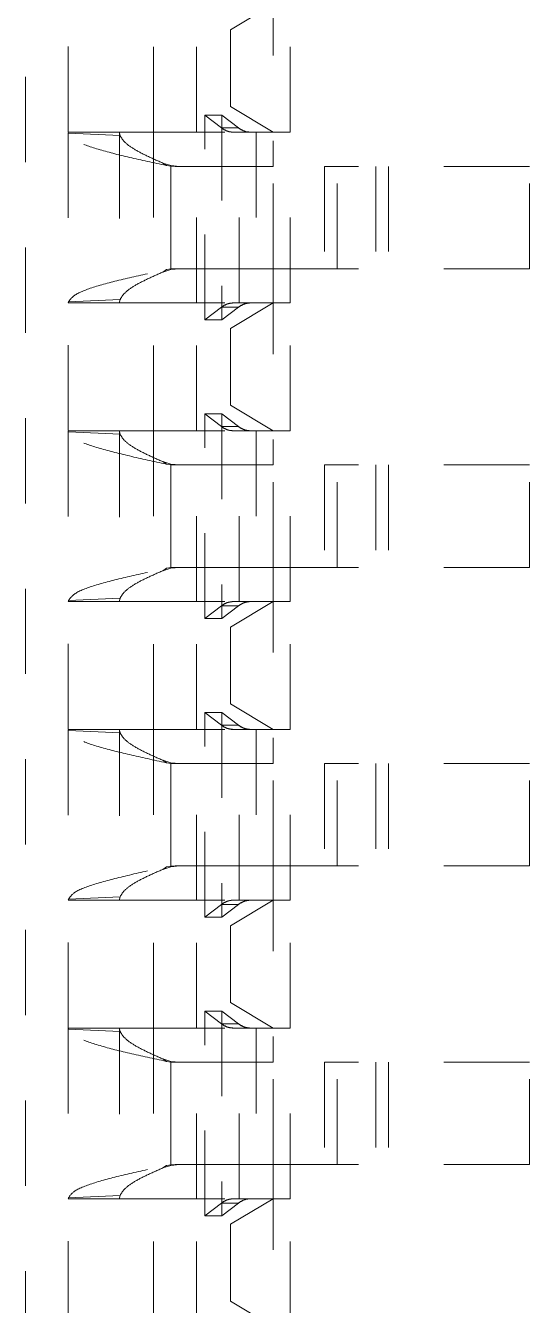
# Model space of a CAD drawing. Header units: millimetres. Extents: x 35 to 332, y 141 to 455.
# Drawn here: x 226.64 to 229.59, y 256.81 to 264.31 of the extents above; entities that cross this region are included whole.
import ezdxf

# ---------------------------------------------------------------- set-up
doc = ezdxf.new("R2010")
doc.units = ezdxf.units.MM
doc.linetypes.add('HIDDEN', pattern=[0.2, 0.1, -0.1])

# ---------------------------------------------------------------- blocks, each defined once
blk = doc.blocks.new('DFSADVS')
at = {"color": 0, "linetype": 'HIDDEN', "lineweight": 18}
for p, q in [((715.7554, -182.4293), (715.6354, -182.4293)), ((715.6354, -182.4293), (715.6354, -182.6543)), ((715.7554, -182.4293), (715.7554, -182.6543)), ((715.9854, -182.4293), (715.9854, -182.6543)), ((716.1054, -182.4293), (715.9854, -182.4293)), ((716.1054, -182.4293), (716.1054, -182.6543)), ((716.4554, -182.4293), (716.3354, -182.4293)), ((716.3354, -182.4293), (716.3354, -182.6543)), ((716.4554, -182.4293), (716.4554, -182.6543)), ((716.6854, -182.4293), (716.6854, -182.6543)), ((716.8054, -182.4293), (716.6854, -182.4293)), ((716.8054, -182.4293), (716.8054, -182.6543)), ((715.6354, -182.5943), (715.7554, -182.5943)), ((715.9854, -182.5943), (716.1054, -182.5943)), ((716.3354, -182.5943), (716.4554, -182.5943)), ((716.6854, -182.5943), (716.8054, -182.5943)), ((715.6354, -182.6092), (715.7554, -182.6092)), ((715.9854, -182.6092), (716.1054, -182.6092)), ((716.3354, -182.6092), (716.4554, -182.6092)), ((716.6854, -182.6092), (716.8054, -182.6092)), ((715.7554, -182.6543), (715.6354, -182.6543)), ((715.6354, -182.6543), (715.6354, -182.6693)), ((715.7554, -182.6693), (715.7554, -182.6543)), ((716.1054, -182.6543), (715.9854, -182.6543)), ((715.9854, -182.6543), (715.9854, -182.6693)), ((716.1054, -182.6693), (716.1054, -182.6543)), ((716.4554, -182.6543), (716.3354, -182.6543)), ((716.3354, -182.6543), (716.3354, -182.6693)), ((716.4554, -182.6693), (716.4554, -182.6543)), ((716.8054, -182.6543), (716.6854, -182.6543)), ((716.6854, -182.6543), (716.6854, -182.6693)), ((716.8054, -182.6693), (716.8054, -182.6543)), ((715.6354, -182.6693), (715.7554, -182.6693)), ((715.6354, -182.844), (715.6354, -182.6693)), ((715.7554, -182.6693), (715.7554, -182.844)), ((715.9854, -182.6693), (716.1054, -182.6693)), ((715.9854, -182.844), (715.9854, -182.6693)), ((716.1054, -182.6693), (716.1054, -182.844)), ((716.3354, -182.6693), (716.4554, -182.6693)), ((716.3354, -182.844), (716.3354, -182.6693)), ((716.4554, -182.6693), (716.4554, -182.844)), ((716.6854, -182.6693), (716.8054, -182.6693)), ((716.6854, -182.844), (716.6854, -182.6693)), ((716.8054, -182.6693), (716.8054, -182.844)), ((715.5954, -182.7093), (715.4454, -182.7093)), ((715.7954, -182.7093), (715.5954, -182.7093)), ((715.5954, -182.7093), (715.5954, -182.7293)), ((715.7954, -182.7293), (715.7954, -182.7093)), ((715.9454, -182.7093), (715.7954, -182.7093)), ((716.1454, -182.7093), (715.9454, -182.7093)), ((715.9454, -182.7093), (715.9454, -182.7293)), ((716.1454, -182.7293), (716.1454, -182.7093)), ((716.2954, -182.7093), (716.1454, -182.7093)), ((716.4954, -182.7093), (716.2954, -182.7093)), ((716.2954, -182.7093), (716.2954, -182.7293)), ((716.4954, -182.7293), (716.4954, -182.7093)), ((716.6454, -182.7093), (716.4954, -182.7093)), ((716.8454, -182.7093), (716.6454, -182.7093)), ((716.6454, -182.7093), (716.6454, -182.7293)), ((716.8454, -182.7293), (716.8454, -182.7093)), ((716.9954, -182.7093), (716.8454, -182.7093)), ((715.4054, -182.7293), (715.6354, -182.7293)), ((715.4454, -182.7293), (715.4754, -182.7792)), ((715.5654, -182.7792), (715.5954, -182.7293)), ((715.5954, -182.7293), (715.5954, -182.7494)), ((715.6354, -182.7293), (715.6354, -182.844)), ((715.7554, -182.7293), (715.6354, -182.7293)), ((715.7554, -182.844), (715.7554, -182.7293)), ((715.7554, -182.7293), (715.9854, -182.7293)), ((715.7954, -182.7494), (715.7954, -182.7293)), ((715.7954, -182.7293), (715.8254, -182.7792)), ((715.9154, -182.7792), (715.9454, -182.7293)), ((715.9454, -182.7293), (715.9454, -182.7494)), ((715.9854, -182.7293), (715.9854, -182.844)), ((716.1054, -182.7293), (715.9854, -182.7293)), ((716.1054, -182.844), (716.1054, -182.7293)), ((716.1054, -182.7293), (716.3354, -182.7293)), ((716.1454, -182.7494), (716.1454, -182.7293)), ((716.1454, -182.7293), (716.1754, -182.7792)), ((716.2654, -182.7792), (716.2954, -182.7293)), ((716.2954, -182.7293), (716.2954, -182.7494)), ((716.3354, -182.7293), (716.3354, -182.844)), ((716.4554, -182.7293), (716.3354, -182.7293)), ((716.4554, -182.844), (716.4554, -182.7293)), ((716.4554, -182.7293), (716.6854, -182.7293)), ((716.4954, -182.7494), (716.4954, -182.7293)), ((716.4954, -182.7293), (716.5254, -182.7792)), ((716.6154, -182.7792), (716.6454, -182.7293)), ((716.6454, -182.7293), (716.6454, -182.7494)), ((716.6854, -182.7293), (716.6854, -182.844)), ((716.8054, -182.7293), (716.6854, -182.7293)), ((716.8054, -182.844), (716.8054, -182.7293)), ((716.8054, -182.7293), (717.0354, -182.7293)), ((716.8454, -182.7494), (716.8454, -182.7293)), ((716.8454, -182.7293), (716.8754, -182.7792)), ((716.9654, -182.7792), (716.9954, -182.7293)), ((715.5954, -182.7494), (715.7954, -182.7494)), ((715.5954, -182.7494), (715.5954, -182.7555)), ((715.5954, -182.7555), (715.5954, -182.7755)), ((715.7954, -182.7555), (715.7954, -182.7494)), ((715.7954, -182.7755), (715.7954, -182.7555)), ((715.9454, -182.7494), (716.1454, -182.7494)), ((715.9454, -182.7494), (715.9454, -182.7555)), ((715.9454, -182.7555), (715.9454, -182.7755)), ((716.1454, -182.7555), (716.1454, -182.7494)), ((716.1454, -182.7755), (716.1454, -182.7555)), ((716.2954, -182.7494), (716.4954, -182.7494)), ((716.2954, -182.7494), (716.2954, -182.7555)), ((716.2954, -182.7555), (716.2954, -182.7755)), ((716.4954, -182.7555), (716.4954, -182.7494)), ((716.4954, -182.7755), (716.4954, -182.7555)), ((716.6454, -182.7494), (716.8454, -182.7494)), ((716.6454, -182.7494), (716.6454, -182.7555)), ((716.6454, -182.7555), (716.6454, -182.7755)), ((716.8454, -182.7555), (716.8454, -182.7494)), ((716.8454, -182.7755), (716.8454, -182.7555)), ((715.5754, -182.7893), (715.5904, -182.7699)), ((715.5904, -182.7699), (715.5904, -182.7899)), ((715.7954, -182.7693), (715.5954, -182.7693)), ((715.7954, -182.7693), (715.5954, -182.7693)), ((715.5954, -182.7755), (715.5954, -182.7693)), ((715.7954, -182.7693), (715.7954, -182.7755)), ((715.8005, -182.7699), (715.8154, -182.7893)), ((715.8005, -182.7899), (715.8005, -182.7699)), ((715.9254, -182.7893), (715.9404, -182.7699)), ((715.9404, -182.7699), (715.9404, -182.7899)), ((716.1454, -182.7693), (715.9454, -182.7693)), ((716.1454, -182.7693), (715.9454, -182.7693)), ((715.9454, -182.7755), (715.9454, -182.7693)), ((716.1454, -182.7693), (716.1454, -182.7755)), ((716.1505, -182.7699), (716.1654, -182.7893)), ((716.1505, -182.7899), (716.1505, -182.7699)), ((716.2754, -182.7893), (716.2904, -182.7699)), ((716.2904, -182.7699), (716.2904, -182.7899)), ((716.4954, -182.7693), (716.2954, -182.7693)), ((716.4954, -182.7693), (716.2954, -182.7693)), ((716.2954, -182.7755), (716.2954, -182.7693)), ((716.4954, -182.7693), (716.4954, -182.7755)), ((716.5005, -182.7699), (716.5154, -182.7893)), ((716.5005, -182.7899), (716.5005, -182.7699)), ((716.6254, -182.7893), (716.6404, -182.7699)), ((716.6404, -182.7699), (716.6404, -182.7899)), ((716.8454, -182.7693), (716.6454, -182.7693)), ((716.8454, -182.7693), (716.6454, -182.7693)), ((716.6454, -182.7755), (716.6454, -182.7693)), ((716.8454, -182.7693), (716.8454, -182.7755)), ((716.8505, -182.7699), (716.8654, -182.7893)), ((716.8505, -182.7899), (716.8505, -182.7699)), ((715.4754, -182.7792), (715.5654, -182.7792)), ((715.5754, -182.7893), (715.8154, -182.7893)), ((715.5754, -182.8092), (715.5754, -182.7893)), ((715.5754, -182.8092), (715.5904, -182.7899)), ((715.5954, -182.7859), (715.5954, -182.8193)), ((715.7954, -182.8193), (715.7954, -182.7858)), ((715.8005, -182.7899), (715.8154, -182.8092)), ((715.8154, -182.7893), (715.8154, -182.8092)), ((715.8254, -182.7792), (715.9154, -182.7792)), ((715.9254, -182.8092), (715.9254, -182.7893)), ((715.9254, -182.7893), (716.1654, -182.7893)), ((715.9254, -182.8092), (715.9404, -182.7899)), ((715.9454, -182.7859), (715.9454, -182.8193)), ((716.1454, -182.8193), (716.1454, -182.7858)), ((716.1505, -182.7899), (716.1654, -182.8092)), ((716.1654, -182.7893), (716.1654, -182.8092)), ((716.1754, -182.7792), (716.2654, -182.7792)), ((716.2754, -182.7893), (716.5154, -182.7893)), ((716.2754, -182.8092), (716.2754, -182.7893)), ((716.2754, -182.8092), (716.2904, -182.7899)), ((716.2954, -182.7859), (716.2954, -182.8193)), ((716.4954, -182.8193), (716.4954, -182.7858)), ((716.5005, -182.7899), (716.5154, -182.8092)), ((716.5154, -182.7893), (716.5154, -182.8092)), ((716.5254, -182.7792), (716.6154, -182.7792)), ((716.6254, -182.8092), (716.6254, -182.7893)), ((716.6254, -182.7893), (716.8654, -182.7893)), ((716.6254, -182.8092), (716.6404, -182.7899)), ((716.6454, -182.7859), (716.6454, -182.8193)), ((716.8454, -182.8193), (716.8454, -182.7858)), ((716.8505, -182.7899), (716.8654, -182.8092)), ((716.8654, -182.7893), (716.8654, -182.8092)), ((716.8754, -182.7792), (716.9654, -182.7792)), ((715.5954, -182.8193), (715.4454, -182.8193)), ((715.8154, -182.8092), (715.5754, -182.8092)), ((715.7954, -182.8193), (715.5954, -182.8193)), ((715.5954, -182.8193), (715.5954, -182.8693)), ((715.7954, -182.8693), (715.7954, -182.8193)), ((715.9454, -182.8193), (715.7954, -182.8193)), ((716.1654, -182.8092), (715.9254, -182.8092)), ((716.1454, -182.8193), (715.9454, -182.8193)), ((715.9454, -182.8193), (715.9454, -182.8693)), ((716.1454, -182.8693), (716.1454, -182.8193)), ((716.2954, -182.8193), (716.1454, -182.8193)), ((716.5154, -182.8092), (716.2754, -182.8092)), ((716.4954, -182.8193), (716.2954, -182.8193)), ((716.2954, -182.8193), (716.2954, -182.8693)), ((716.4954, -182.8693), (716.4954, -182.8193)), ((716.6454, -182.8193), (716.4954, -182.8193)), ((716.8654, -182.8092), (716.6254, -182.8092)), ((716.8454, -182.8193), (716.6454, -182.8193)), ((716.6454, -182.8193), (716.6454, -182.8693)), ((716.8454, -182.8693), (716.8454, -182.8193)), ((716.9954, -182.8193), (716.8454, -182.8193)), ((715.6344, -182.8493), (715.6315, -182.8586)), ((715.6315, -182.8586), (715.6344, -182.8493)), ((715.6344, -182.8493), (715.6354, -182.8389)), ((715.6344, -182.8493), (715.6354, -182.8389)), ((715.6352, -182.8492), (715.6344, -182.8544)), ((715.7565, -182.8493), (715.6344, -182.8493)), ((715.6352, -182.8493), (715.6344, -182.8544)), ((715.6354, -182.844), (715.6352, -182.8492)), ((715.6354, -182.844), (715.6352, -182.8493)), ((715.6352, -182.8493), (715.7557, -182.8493)), ((715.6354, -182.8389), (715.6354, -182.844)), ((715.6354, -182.8389), (715.6354, -182.844)), ((715.7554, -182.8493), (715.6354, -182.8493)), ((715.7554, -182.8389), (715.7565, -182.8493)), ((715.7554, -182.844), (715.7554, -182.8389)), ((715.7554, -182.8389), (715.7565, -182.8493)), ((715.7554, -182.844), (715.7554, -182.8389)), ((715.7554, -182.844), (715.7557, -182.8492)), ((715.7557, -182.8493), (715.7554, -182.844)), ((715.7565, -182.8544), (715.7557, -182.8492)), ((715.7565, -182.8544), (715.7557, -182.8493)), ((715.7594, -182.8586), (715.7565, -182.8493)), ((715.7565, -182.8493), (715.7594, -182.8586)), ((715.9844, -182.8493), (715.9815, -182.8586)), ((715.9815, -182.8586), (715.9844, -182.8493)), ((715.9844, -182.8493), (715.9854, -182.8389)), ((715.9844, -182.8493), (715.9854, -182.8389)), ((715.9852, -182.8492), (715.9844, -182.8544)), ((716.1065, -182.8493), (715.9844, -182.8493)), ((715.9852, -182.8493), (715.9844, -182.8544)), ((715.9854, -182.844), (715.9852, -182.8492)), ((715.9854, -182.844), (715.9852, -182.8493)), ((715.9852, -182.8493), (716.1057, -182.8493)), ((715.9854, -182.8389), (715.9854, -182.844)), ((715.9854, -182.8389), (715.9854, -182.844)), ((716.1054, -182.8493), (715.9854, -182.8493)), ((716.1054, -182.8389), (716.1065, -182.8493)), ((716.1054, -182.844), (716.1054, -182.8389)), ((716.1054, -182.8389), (716.1065, -182.8493)), ((716.1054, -182.844), (716.1054, -182.8389)), ((716.1054, -182.844), (716.1057, -182.8492)), ((716.1057, -182.8493), (716.1054, -182.844)), ((716.1065, -182.8544), (716.1057, -182.8492)), ((716.1065, -182.8544), (716.1057, -182.8493)), ((716.1094, -182.8586), (716.1065, -182.8493)), ((716.1065, -182.8493), (716.1094, -182.8586)), ((716.3344, -182.8493), (716.3315, -182.8586)), ((716.3315, -182.8586), (716.3344, -182.8493)), ((716.3344, -182.8493), (716.3354, -182.8389)), ((716.3344, -182.8493), (716.3354, -182.8389)), ((716.3352, -182.8492), (716.3344, -182.8544)), ((716.4565, -182.8493), (716.3344, -182.8493)), ((716.3352, -182.8493), (716.3344, -182.8544)), ((716.3354, -182.844), (716.3352, -182.8492)), ((716.3354, -182.844), (716.3352, -182.8493)), ((716.3352, -182.8493), (716.4557, -182.8493)), ((716.3354, -182.8389), (716.3354, -182.844)), ((716.3354, -182.8389), (716.3354, -182.844)), ((716.4554, -182.8493), (716.3354, -182.8493)), ((716.4554, -182.8389), (716.4565, -182.8493)), ((716.4554, -182.844), (716.4554, -182.8389)), ((716.4554, -182.8389), (716.4565, -182.8493)), ((716.4554, -182.844), (716.4554, -182.8389)), ((716.4554, -182.844), (716.4557, -182.8492)), ((716.4557, -182.8493), (716.4554, -182.844)), ((716.4565, -182.8544), (716.4557, -182.8492)), ((716.4565, -182.8544), (716.4557, -182.8493)), ((716.4594, -182.8586), (716.4565, -182.8493)), ((716.4565, -182.8493), (716.4594, -182.8586)), ((716.6844, -182.8493), (716.6815, -182.8586)), ((716.6815, -182.8586), (716.6844, -182.8493)), ((716.6844, -182.8493), (716.6854, -182.8389)), ((716.6844, -182.8493), (716.6854, -182.8389)), ((716.6852, -182.8492), (716.6844, -182.8544)), ((716.8065, -182.8493), (716.6844, -182.8493)), ((716.6852, -182.8493), (716.6844, -182.8544)), ((716.6854, -182.844), (716.6852, -182.8492)), ((716.6854, -182.844), (716.6852, -182.8493)), ((716.6852, -182.8493), (716.8057, -182.8493)), ((716.6854, -182.8389), (716.6854, -182.844)), ((716.6854, -182.8389), (716.6854, -182.844)), ((716.8054, -182.8493), (716.6854, -182.8493)), ((716.8054, -182.8389), (716.8065, -182.8493)), ((716.8054, -182.844), (716.8054, -182.8389)), ((716.8054, -182.8389), (716.8065, -182.8493)), ((716.8054, -182.844), (716.8054, -182.8389)), ((716.8054, -182.844), (716.8057, -182.8492)), ((716.8057, -182.8493), (716.8054, -182.844)), ((716.8065, -182.8544), (716.8057, -182.8492)), ((716.8065, -182.8544), (716.8057, -182.8493)), ((716.8094, -182.8586), (716.8065, -182.8493)), ((716.8065, -182.8493), (716.8094, -182.8586)), ((715.6315, -182.8586), (715.6344, -182.8544)), ((715.6344, -182.8544), (715.6315, -182.8586)), ((715.7565, -182.8544), (715.7594, -182.8586)), ((715.7594, -182.8586), (715.7565, -182.8544)), ((715.9815, -182.8586), (715.9844, -182.8544)), ((715.9844, -182.8544), (715.9815, -182.8586)), ((716.1065, -182.8544), (716.1094, -182.8586)), ((716.1094, -182.8586), (716.1065, -182.8544)), ((716.3315, -182.8586), (716.3344, -182.8544)), ((716.3344, -182.8544), (716.3315, -182.8586)), ((716.4565, -182.8544), (716.4594, -182.8586)), ((716.4594, -182.8586), (716.4565, -182.8544)), ((716.6815, -182.8586), (716.6844, -182.8544)), ((716.6844, -182.8544), (716.6815, -182.8586)), ((716.8065, -182.8544), (716.8094, -182.8586)), ((716.8094, -182.8586), (716.8065, -182.8544)), ((715.5954, -182.8693), (715.4454, -182.8693)), ((715.5954, -182.8693), (715.7954, -182.8693)), ((715.5954, -182.8693), (715.5954, -182.9093)), ((715.7954, -182.9093), (715.7954, -182.8693)), ((715.9454, -182.8693), (715.7954, -182.8693)), ((715.9454, -182.8693), (716.1454, -182.8693)), ((715.9454, -182.8693), (715.9454, -182.9093)), ((716.1454, -182.9093), (716.1454, -182.8693)), ((716.2954, -182.8693), (716.1454, -182.8693)), ((716.2954, -182.8693), (716.4954, -182.8693)), ((716.2954, -182.8693), (716.2954, -182.9093)), ((716.4954, -182.9093), (716.4954, -182.8693)), ((716.6454, -182.8693), (716.4954, -182.8693)), ((716.6454, -182.8693), (716.8454, -182.8693)), ((716.6454, -182.8693), (716.6454, -182.9093)), ((716.8454, -182.9093), (716.8454, -182.8693)), ((716.9954, -182.8693), (716.8454, -182.8693)), ((715.5954, -182.9093), (715.5954, -182.9693)), ((715.5965, -182.9093), (715.5954, -182.9093)), ((715.5954, -182.9093), (715.5954, -182.9693)), ((715.5965, -182.9691), (715.5994, -182.9085)), ((715.5994, -182.9085), (715.5965, -182.9093)), ((715.5965, -182.9691), (715.5994, -182.9085)), ((715.5994, -182.9085), (715.5965, -182.9093)), ((715.5965, -182.9093), (715.7944, -182.9093)), ((715.7915, -182.9085), (715.7944, -182.9691)), ((715.7944, -182.9093), (715.7915, -182.9085)), ((715.7944, -182.9093), (715.7915, -182.9085)), ((715.7915, -182.9085), (715.7944, -182.9691)), ((715.7954, -182.9093), (715.7944, -182.9093)), ((715.7954, -182.9693), (715.7954, -182.9093)), ((715.7954, -182.9693), (715.7954, -182.9093)), ((715.9454, -182.9093), (715.9454, -182.9693)), ((715.9465, -182.9093), (715.9454, -182.9093)), ((715.9454, -182.9093), (715.9454, -182.9693)), ((715.9465, -182.9691), (715.9494, -182.9085)), ((715.9494, -182.9085), (715.9465, -182.9093)), ((715.9494, -182.9085), (715.9465, -182.9093)), ((715.9465, -182.9691), (715.9494, -182.9085)), ((715.9465, -182.9093), (716.1444, -182.9093)), ((716.1415, -182.9085), (716.1444, -182.9691)), ((716.1444, -182.9093), (716.1415, -182.9085)), ((716.1444, -182.9093), (716.1415, -182.9085)), ((716.1415, -182.9085), (716.1444, -182.9691)), ((716.1454, -182.9093), (716.1444, -182.9093)), ((716.1454, -182.9693), (716.1454, -182.9093)), ((716.1454, -182.9693), (716.1454, -182.9093)), ((716.2954, -182.9093), (716.2954, -182.9693)), ((716.2965, -182.9093), (716.2954, -182.9093)), ((716.2954, -182.9093), (716.2954, -182.9693)), ((716.2965, -182.9691), (716.2994, -182.9085)), ((716.2994, -182.9085), (716.2965, -182.9093)), ((716.2994, -182.9085), (716.2965, -182.9093)), ((716.2965, -182.9691), (716.2994, -182.9085)), ((716.2965, -182.9093), (716.4944, -182.9093)), ((716.4915, -182.9085), (716.4944, -182.9691)), ((716.4944, -182.9093), (716.4915, -182.9085)), ((716.4944, -182.9093), (716.4915, -182.9085)), ((716.4915, -182.9085), (716.4944, -182.9691)), ((716.4954, -182.9093), (716.4944, -182.9093)), ((716.4954, -182.9693), (716.4954, -182.9093)), ((716.4954, -182.9693), (716.4954, -182.9093)), ((716.6454, -182.9093), (716.6454, -182.9693)), ((716.6465, -182.9093), (716.6454, -182.9093)), ((716.6454, -182.9093), (716.6454, -182.9693)), ((716.6465, -182.9691), (716.6494, -182.9085)), ((716.6494, -182.9085), (716.6465, -182.9093)), ((716.6494, -182.9085), (716.6465, -182.9093)), ((716.6465, -182.9691), (716.6494, -182.9085)), ((716.6465, -182.9093), (716.8444, -182.9093)), ((716.8415, -182.9085), (716.8444, -182.9691)), ((716.8444, -182.9093), (716.8415, -182.9085)), ((716.8444, -182.9093), (716.8415, -182.9085)), ((716.8415, -182.9085), (716.8444, -182.9691)), ((716.8454, -182.9093), (716.8444, -182.9093)), ((716.8454, -182.9693), (716.8454, -182.9093)), ((716.8454, -182.9693), (716.8454, -182.9093)), ((715.5951, -182.9693), (715.4458, -182.9693)), ((715.5965, -182.9691), (715.5957, -182.9693)), ((715.5965, -182.9691), (715.5957, -182.9693)), ((715.5957, -182.9693), (715.7952, -182.9693)), ((715.7944, -182.9691), (715.7952, -182.9693)), ((715.7952, -182.9693), (715.7944, -182.9691)), ((715.9451, -182.9693), (715.7958, -182.9693)), ((715.9465, -182.9691), (715.9457, -182.9693)), ((715.9465, -182.9691), (715.9457, -182.9693)), ((715.9457, -182.9693), (716.1452, -182.9693)), ((716.1444, -182.9691), (716.1452, -182.9693)), ((716.1452, -182.9693), (716.1444, -182.9691)), ((716.2951, -182.9693), (716.1458, -182.9693)), ((716.2965, -182.9691), (716.2957, -182.9693)), ((716.2965, -182.9691), (716.2957, -182.9693)), ((716.2957, -182.9693), (716.4952, -182.9693)), ((716.4944, -182.9691), (716.4952, -182.9693)), ((716.4952, -182.9693), (716.4944, -182.9691)), ((716.6451, -182.9693), (716.4958, -182.9693)), ((716.6465, -182.9691), (716.6457, -182.9693)), ((716.6465, -182.9691), (716.6457, -182.9693)), ((716.6457, -182.9693), (716.8452, -182.9693)), ((716.8444, -182.9691), (716.8452, -182.9693)), ((716.8452, -182.9693), (716.8444, -182.9691)), ((716.9951, -182.9693), (716.8458, -182.9693)), ((708.5304, -183.0193), (717.9604, -183.0193))]:
    blk.add_line(p, q, dxfattribs=at)
for centre, radius, start, end in [((715.5718, -182.7553), 0.0236, 321.7484, 359.5833), ((715.819, -182.7553), 0.0236, 180.3917, 218.2503), ((715.9218, -182.7553), 0.0236, 321.7668, 359.5913), ((716.1691, -182.7553), 0.0236, 180.4087, 218.2332), ((716.2719, -182.7553), 0.0236, 321.7282, 359.6298), ((716.519, -182.7553), 0.0236, 180.3702, 218.2718), ((716.6218, -182.7553), 0.0237, 321.7903, 359.5678), ((716.869, -182.7553), 0.0236, 180.3917, 218.2503), ((715.5718, -182.7753), 0.0236, 321.7484, 359.5833), ((715.819, -182.7753), 0.0236, 180.3917, 218.2503), ((715.9218, -182.7753), 0.0236, 321.7668, 359.5913), ((716.1691, -182.7753), 0.0236, 180.4087, 218.2332), ((716.2719, -182.7753), 0.0236, 321.7282, 359.6298), ((716.519, -182.7753), 0.0236, 180.3702, 218.2718), ((716.6218, -182.7753), 0.0237, 321.7903, 359.5678), ((716.869, -182.7753), 0.0236, 180.3917, 218.2503)]:
    blk.add_arc(centre, radius, start, end, dxfattribs=at)
for points, knots in [([(715.5904, -182.7699), (715.5918, -182.7677), (715.5948, -182.7632), (715.5952, -182.758), (715.5954, -182.7555)], [0, 0, 0, 0, 0.500002, 1, 1, 1, 1]), ([(715.7954, -182.7555), (715.7957, -182.758), (715.7961, -182.7632), (715.7991, -182.7677), (715.8005, -182.7699)], [0, 0, 0, 0, 0.499983, 1, 1, 1, 1]), ([(715.9404, -182.7699), (715.9418, -182.7677), (715.9448, -182.7632), (715.9452, -182.758), (715.9454, -182.7555)], [0, 0, 0, 0, 0.499956, 1, 1, 1, 1]), ([(716.1454, -182.7555), (716.1457, -182.758), (716.1461, -182.7632), (716.1491, -182.7677), (716.1505, -182.7699)], [0, 0, 0, 0, 0.500044, 1, 1, 1, 1]), ([(716.2904, -182.7699), (716.2918, -182.7677), (716.2948, -182.7632), (716.2952, -182.758), (716.2954, -182.7555)], [0, 0, 0, 0, 0.500017, 1, 1, 1, 1]), ([(716.4954, -182.7555), (716.4957, -182.758), (716.4961, -182.7632), (716.4991, -182.7677), (716.5005, -182.7699)], [0, 0, 0, 0, 0.499983, 1, 1, 1, 1]), ([(716.6404, -182.7699), (716.6418, -182.7677), (716.6448, -182.7632), (716.6452, -182.758), (716.6454, -182.7555)], [0, 0, 0, 0, 0.499956, 1, 1, 1, 1]), ([(716.8454, -182.7555), (716.8457, -182.758), (716.8461, -182.7632), (716.849, -182.7677), (716.8505, -182.7699)], [0, 0, 0, 0, 0.499983, 1, 1, 1, 1]), ([(715.5904, -182.7899), (715.5918, -182.7877), (715.5948, -182.7832), (715.5952, -182.778), (715.5954, -182.7755)], [0, 0, 0, 0, 0.500002, 1, 1, 1, 1]), ([(715.7954, -182.7755), (715.7957, -182.778), (715.7961, -182.7832), (715.7991, -182.7877), (715.8005, -182.7899)], [0, 0, 0, 0, 0.499983, 1, 1, 1, 1]), ([(715.9404, -182.7899), (715.9418, -182.7877), (715.9448, -182.7832), (715.9452, -182.778), (715.9454, -182.7755)], [0, 0, 0, 0, 0.499956, 1, 1, 1, 1]), ([(716.1454, -182.7755), (716.1457, -182.778), (716.1461, -182.7832), (716.1491, -182.7877), (716.1505, -182.7899)], [0, 0, 0, 0, 0.500044, 1, 1, 1, 1]), ([(716.2904, -182.7899), (716.2918, -182.7877), (716.2948, -182.7832), (716.2952, -182.778), (716.2954, -182.7755)], [0, 0, 0, 0, 0.500017, 1, 1, 1, 1]), ([(716.4954, -182.7755), (716.4957, -182.778), (716.4961, -182.7832), (716.4991, -182.7877), (716.5005, -182.7899)], [0, 0, 0, 0, 0.499983, 1, 1, 1, 1]), ([(716.6404, -182.7899), (716.6418, -182.7877), (716.6448, -182.7832), (716.6452, -182.778), (716.6454, -182.7755)], [0, 0, 0, 0, 0.499956, 1, 1, 1, 1]), ([(716.8454, -182.7755), (716.8457, -182.778), (716.8461, -182.7832), (716.849, -182.7877), (716.8505, -182.7899)], [0, 0, 0, 0, 0.499983, 1, 1, 1, 1]), ([(715.5954, -182.7981), (715.5954, -182.7988), (715.5954, -182.8048), (715.5954, -182.8124), (715.5954, -182.8193)], [0, 0, 0, 0, 0.108494, 1, 1, 1, 1]), ([(715.7954, -182.8193), (715.7954, -182.8125), (715.7954, -182.8035), (715.7954, -182.7965), (715.7954, -182.7948)], [0, 0, 0, 0, 0.75199, 1, 1, 1, 1]), ([(715.9454, -182.7981), (715.9454, -182.7988), (715.9454, -182.8048), (715.9454, -182.8124), (715.9454, -182.8193)], [0, 0, 0, 0, 0.108494, 1, 1, 1, 1]), ([(716.1454, -182.8193), (716.1454, -182.8125), (716.1454, -182.8035), (716.1454, -182.7965), (716.1454, -182.7948)], [0, 0, 0, 0, 0.75199, 1, 1, 1, 1]), ([(716.2954, -182.7981), (716.2954, -182.7988), (716.2954, -182.8048), (716.2954, -182.8124), (716.2954, -182.8193)], [0, 0, 0, 0, 0.108494, 1, 1, 1, 1]), ([(716.4954, -182.8193), (716.4954, -182.8125), (716.4954, -182.8035), (716.4954, -182.7965), (716.4954, -182.7948)], [0, 0, 0, 0, 0.75199, 1, 1, 1, 1]), ([(716.6454, -182.7981), (716.6454, -182.7988), (716.6454, -182.8048), (716.6454, -182.8124), (716.6454, -182.8193)], [0, 0, 0, 0, 0.108494, 1, 1, 1, 1]), ([(716.8454, -182.8193), (716.8454, -182.8125), (716.8454, -182.8035), (716.8454, -182.7965), (716.8454, -182.7948)], [0, 0, 0, 0, 0.75199, 1, 1, 1, 1]), ([(715.6344, -182.8544), (715.6312, -182.8692), (715.6249, -182.8987), (715.6154, -182.9359), (715.606, -182.9624), (715.5997, -182.9669), (715.5965, -182.9691)], [0, 0, 0, 0, 0.25001, 0.499997, 0.750002, 1, 1, 1, 1]), ([(715.6344, -182.8544), (715.6312, -182.8692), (715.6249, -182.8987), (715.6154, -182.9359), (715.606, -182.9624), (715.5997, -182.9669), (715.5965, -182.9691)], [0, 0, 0, 0, 0.249991, 0.499997, 0.750001, 1, 1, 1, 1]), ([(715.6315, -182.8586), (715.6288, -182.8647), (715.6235, -182.877), (715.6154, -182.8923), (715.6074, -182.9039), (715.6021, -182.907), (715.5994, -182.9085)], [0, 0, 0, 0, 0.249991, 0.500016, 0.750001, 1, 1, 1, 1]), ([(715.6315, -182.8586), (715.6288, -182.8647), (715.6235, -182.877), (715.6154, -182.8923), (715.6074, -182.9039), (715.6021, -182.907), (715.5994, -182.9085)], [0, 0, 0, 0, 0.249991, 0.500016, 0.750001, 1, 1, 1, 1]), ([(715.7944, -182.9691), (715.7912, -182.9669), (715.7849, -182.9624), (715.7754, -182.9359), (715.766, -182.8987), (715.7597, -182.8692), (715.7565, -182.8544)], [0, 0, 0, 0, 0.249987, 0.499982, 0.749986, 1, 1, 1, 1]), ([(715.7944, -182.9691), (715.7912, -182.9669), (715.7849, -182.9624), (715.7754, -182.9359), (715.766, -182.8987), (715.7597, -182.8692), (715.7565, -182.8544)], [0, 0, 0, 0, 0.2499987, 0.5000047, 0.749989, 1, 1, 1, 1]), ([(715.7594, -182.8586), (715.7621, -182.8647), (715.7674, -182.877), (715.7754, -182.8923), (715.7835, -182.9039), (715.7888, -182.907), (715.7915, -182.9085)], [0, 0, 0, 0, 0.249977, 0.500007, 0.749996, 1, 1, 1, 1]), ([(715.7594, -182.8586), (715.7621, -182.8647), (715.7674, -182.877), (715.7754, -182.8923), (715.7835, -182.9039), (715.7888, -182.907), (715.7915, -182.9085)], [0, 0, 0, 0, 0.249986, 0.500024, 0.750022, 1, 1, 1, 1]), ([(715.9844, -182.8544), (715.9812, -182.8692), (715.9749, -182.8987), (715.9654, -182.9359), (715.956, -182.9624), (715.9497, -182.9669), (715.9465, -182.9691)], [0, 0, 0, 0, 0.25001, 0.499992, 0.749998, 1, 1, 1, 1]), ([(715.9844, -182.8544), (715.9812, -182.8692), (715.9749, -182.8987), (715.9654, -182.9359), (715.956, -182.9624), (715.9497, -182.9669), (715.9465, -182.9691)], [0, 0, 0, 0, 0.249991, 0.499992, 0.749997, 1, 1, 1, 1]), ([(715.9815, -182.8586), (715.9788, -182.8647), (715.9735, -182.877), (715.9654, -182.8923), (715.9574, -182.9039), (715.9521, -182.907), (715.9494, -182.9085)], [0, 0, 0, 0, 0.249977, 0.500007, 0.749996, 1, 1, 1, 1]), ([(715.9815, -182.8586), (715.9788, -182.8647), (715.9735, -182.877), (715.9654, -182.8923), (715.9574, -182.9039), (715.9521, -182.907), (715.9494, -182.9085)], [0, 0, 0, 0, 0.249977, 0.500007, 0.749996, 1, 1, 1, 1]), ([(716.1444, -182.9691), (716.1412, -182.9669), (716.1349, -182.9624), (716.1254, -182.9359), (716.116, -182.8987), (716.1097, -182.8692), (716.1065, -182.8544)], [0, 0, 0, 0, 0.249986, 0.499984, 0.749987, 1, 1, 1, 1]), ([(716.1444, -182.9691), (716.1412, -182.9669), (716.1349, -182.9624), (716.1254, -182.9359), (716.116, -182.8987), (716.1097, -182.8692), (716.1065, -182.8544)], [0, 0, 0, 0, 0.249998, 0.500007, 0.74999, 1, 1, 1, 1]), ([(716.1094, -182.8586), (716.1121, -182.8647), (716.1174, -182.877), (716.1254, -182.8923), (716.1335, -182.9039), (716.1388, -182.907), (716.1415, -182.9085)], [0, 0, 0, 0, 0.249973, 0.499998, 0.750001, 1, 1, 1, 1]), ([(716.1094, -182.8586), (716.1121, -182.8647), (716.1174, -182.877), (716.1254, -182.8923), (716.1335, -182.9039), (716.1388, -182.907), (716.1415, -182.9085)], [0, 0, 0, 0, 0.249986, 0.500024, 0.75004, 1, 1, 1, 1]), ([(716.3344, -182.8544), (716.3312, -182.8692), (716.3249, -182.8987), (716.3154, -182.9359), (716.306, -182.9624), (716.2997, -182.9669), (716.2965, -182.9691)], [0, 0, 0, 0, 0.250011, 0.499995, 0.750001, 1, 1, 1, 1]), ([(716.3344, -182.8544), (716.3312, -182.8692), (716.3249, -182.8987), (716.3154, -182.9359), (716.306, -182.9624), (716.2997, -182.9669), (716.2965, -182.9691)], [0, 0, 0, 0, 0.249995, 0.499997, 0.750001, 1, 1, 1, 1]), ([(716.3315, -182.8586), (716.3288, -182.8647), (716.3235, -182.877), (716.3154, -182.8923), (716.3074, -182.9039), (716.3021, -182.907), (716.2994, -182.9085)], [0, 0, 0, 0, 0.249977, 0.500007, 0.749996, 1, 1, 1, 1]), ([(716.3315, -182.8586), (716.3288, -182.8647), (716.3235, -182.877), (716.3154, -182.8923), (716.3074, -182.9039), (716.3021, -182.907), (716.2994, -182.9085)], [0, 0, 0, 0, 0.249977, 0.500007, 0.749996, 1, 1, 1, 1]), ([(716.4944, -182.9691), (716.4912, -182.9669), (716.4849, -182.9624), (716.4754, -182.9359), (716.466, -182.8987), (716.4597, -182.8692), (716.4565, -182.8544)], [0, 0, 0, 0, 0.249987, 0.499982, 0.749986, 1, 1, 1, 1]), ([(716.4944, -182.9691), (716.4912, -182.9669), (716.4849, -182.9624), (716.4754, -182.9359), (716.466, -182.8987), (716.4597, -182.8692), (716.4565, -182.8544)], [0, 0, 0, 0, 0.249998, 0.500003, 0.749986, 1, 1, 1, 1]), ([(716.4594, -182.8586), (716.4621, -182.8647), (716.4674, -182.877), (716.4754, -182.8923), (716.4835, -182.9039), (716.4888, -182.907), (716.4915, -182.9085)], [0, 0, 0, 0, 0.249977, 0.500007, 0.749996, 1, 1, 1, 1]), ([(716.4594, -182.8586), (716.4621, -182.8647), (716.4674, -182.877), (716.4754, -182.8923), (716.4835, -182.9039), (716.4888, -182.907), (716.4915, -182.9085)], [0, 0, 0, 0, 0.249986, 0.500024, 0.750022, 1, 1, 1, 1]), ([(716.6844, -182.8544), (716.6812, -182.8692), (716.6749, -182.8987), (716.6654, -182.9359), (716.656, -182.9624), (716.6497, -182.9669), (716.6465, -182.9691)], [0, 0, 0, 0, 0.25001, 0.499992, 0.750002, 1, 1, 1, 1]), ([(716.6844, -182.8544), (716.6812, -182.8692), (716.6749, -182.8987), (716.6654, -182.9359), (716.656, -182.9624), (716.6497, -182.9669), (716.6465, -182.9691)], [0, 0, 0, 0, 0.249991, 0.499992, 0.750001, 1, 1, 1, 1]), ([(716.6815, -182.8586), (716.6788, -182.8647), (716.6735, -182.877), (716.6654, -182.8923), (716.6574, -182.9039), (716.6521, -182.907), (716.6494, -182.9085)], [0, 0, 0, 0, 0.249973, 0.499998, 0.750001, 1, 1, 1, 1]), ([(716.6815, -182.8586), (716.6788, -182.8647), (716.6735, -182.877), (716.6654, -182.8923), (716.6574, -182.9039), (716.6521, -182.907), (716.6494, -182.9085)], [0, 0, 0, 0, 0.249973, 0.499998, 0.750001, 1, 1, 1, 1]), ([(716.8444, -182.9691), (716.8412, -182.9669), (716.8349, -182.9624), (716.8254, -182.9359), (716.816, -182.8987), (716.8097, -182.8692), (716.8065, -182.8544)], [0, 0, 0, 0, 0.249987, 0.499982, 0.749986, 1, 1, 1, 1]), ([(716.8444, -182.9691), (716.8412, -182.9669), (716.8349, -182.9624), (716.8254, -182.9359), (716.816, -182.8987), (716.8097, -182.8692), (716.8065, -182.8544)], [0, 0, 0, 0, 0.250002, 0.500007, 0.74999, 1, 1, 1, 1]), ([(716.8094, -182.8586), (716.8121, -182.8647), (716.8174, -182.877), (716.8254, -182.8923), (716.8335, -182.9039), (716.8388, -182.907), (716.8415, -182.9085)], [0, 0, 0, 0, 0.249977, 0.500007, 0.749996, 1, 1, 1, 1]), ([(716.8094, -182.8586), (716.8121, -182.8647), (716.8174, -182.877), (716.8254, -182.8923), (716.8335, -182.9039), (716.8388, -182.907), (716.8415, -182.9085)], [0, 0, 0, 0, 0.249986, 0.500024, 0.750022, 1, 1, 1, 1]), ([(715.5954, -182.9093), (715.5954, -182.9087), (715.5954, -182.9074), (715.5954, -182.8982), (715.5954, -182.885), (715.5954, -182.8745), (715.5954, -182.8693)], [0, 0, 0, 0, 0.249998, 0.500017, 0.749999, 1, 1, 1, 1]), ([(715.7954, -182.8693), (715.7954, -182.8745), (715.7954, -182.885), (715.7954, -182.8982), (715.7954, -182.9074), (715.7954, -182.9087), (715.7954, -182.9093)], [0, 0, 0, 0, 0.250001, 0.499983, 0.750002, 1, 1, 1, 1]), ([(715.9454, -182.9093), (715.9454, -182.9087), (715.9454, -182.9074), (715.9454, -182.8982), (715.9454, -182.885), (715.9454, -182.8745), (715.9454, -182.8693)], [0, 0, 0, 0, 0.249998, 0.500017, 0.749999, 1, 1, 1, 1]), ([(716.1454, -182.8693), (716.1454, -182.8745), (716.1454, -182.885), (716.1454, -182.8982), (716.1454, -182.9074), (716.1454, -182.9087), (716.1454, -182.9093)], [0, 0, 0, 0, 0.250001, 0.499983, 0.750002, 1, 1, 1, 1]), ([(716.2954, -182.9093), (716.2954, -182.9087), (716.2954, -182.9074), (716.2954, -182.8982), (716.2954, -182.885), (716.2954, -182.8745), (716.2954, -182.8693)], [0, 0, 0, 0, 0.249998, 0.500017, 0.749999, 1, 1, 1, 1]), ([(716.4954, -182.8693), (716.4954, -182.8745), (716.4954, -182.885), (716.4954, -182.8982), (716.4954, -182.9074), (716.4954, -182.9087), (716.4954, -182.9093)], [0, 0, 0, 0, 0.250001, 0.499983, 0.750002, 1, 1, 1, 1]), ([(716.6454, -182.9093), (716.6454, -182.9087), (716.6454, -182.9074), (716.6454, -182.8982), (716.6454, -182.885), (716.6454, -182.8745), (716.6454, -182.8693)], [0, 0, 0, 0, 0.249998, 0.500017, 0.749999, 1, 1, 1, 1]), ([(716.8454, -182.8693), (716.8454, -182.8745), (716.8454, -182.885), (716.8454, -182.8982), (716.8454, -182.9074), (716.8454, -182.9087), (716.8454, -182.9093)], [0, 0, 0, 0, 0.250001, 0.499983, 0.750002, 1, 1, 1, 1])]:
    blk.add_open_spline(points, degree=3, knots=knots, dxfattribs=at)

msp = doc.modelspace()

# ---------------------------------------------------------------- block references
at = {"xscale": 5, "yscale": 5, "zscale": 5, "rotation": 270}
msp.add_blockref('DFSADVS', (1141.7362, 3841.6624), dxfattribs=at)

doc.saveas('drawing.dxf')
